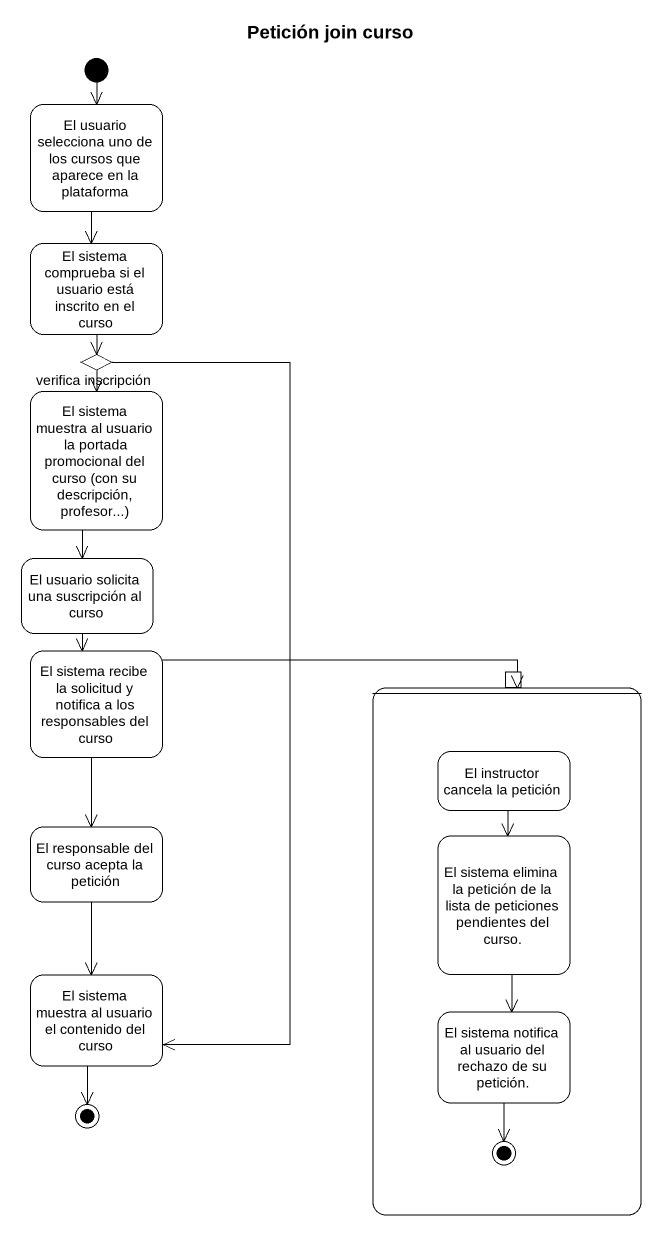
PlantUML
@startuml
title Petición join curso
hide empty description
state "El usuario selecciona uno de los cursos que aparece en la plataforma" as El_usuario_selecciona_uno
state "El sistema comprueba si el usuario está inscrito en el curso" as El_sistema_comprueba_si_el
state "El sistema muestra al usuario la portada promocional del curso (con su descripción, profesor...)" as El_sistema_muestra_al
state "verifica inscripción" as verifica_inscripción <<choice>>
state "El usuario solicita una suscripción al curso" as El_usuario_solicita_una
state "El sistema recibe la solicitud y notifica a los responsables del curso" as El_sistema_recibe_la
state " " as state1 {
  state pin1 <<inputPin>>
  state "El instructor cancela la petición" as El_instructor_cancela_la
  state "El sistema elimina la petición de la lista de peticiones pendientes del curso." as El_sistema_elimina_la
  state "El sistema notifica al usuario del rechazo de su petición." as El_sistema_notifica_al
  El_sistema_notifica_al --> [*]
}
state "El responsable del curso acepta la petición" as El_responsable_del_curso
state "El sistema muestra al usuario el contenido del curso" as El_sistema_muestra_al_2
[*] --> El_usuario_selecciona_uno
El_usuario_selecciona_uno --> El_sistema_comprueba_si_el
El_sistema_comprueba_si_el --> verifica_inscripción
El_sistema_muestra_al --> El_usuario_solicita_una
verifica_inscripción --> El_sistema_muestra_al
verifica_inscripción --> El_sistema_muestra_al_2
El_usuario_solicita_una --> El_sistema_recibe_la
El_sistema_recibe_la --> state1
El_sistema_recibe_la --> El_responsable_del_curso
El_instructor_cancela_la --> El_sistema_elimina_la
El_responsable_del_curso --> El_sistema_muestra_al_2
El_sistema_elimina_la --> El_sistema_notifica_al
El_sistema_muestra_al_2 --> [*]
@enduml
